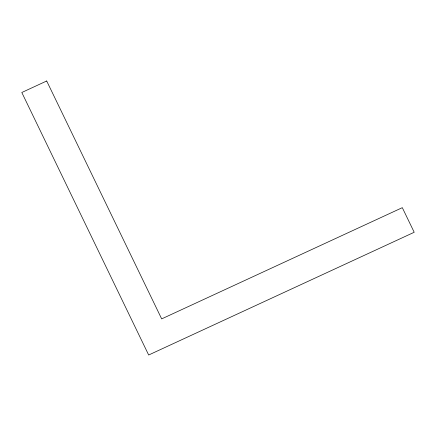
<?xml version="1.0" encoding="UTF-8"?>
<svg xmlns="http://www.w3.org/2000/svg" width="436" height="436" viewBox="0 0 436 436"><rect width="100%" height="100%" fill="white"/><g stroke="black" fill="none" stroke-linecap="round" stroke-linejoin="round"><path stroke-width="0.65" d="M46.696 80.992L21.8 92.497L148.671 355.008L414.2 232.274L402.308 207.667L161.669 318.89L46.696 80.992"/></g></svg>
